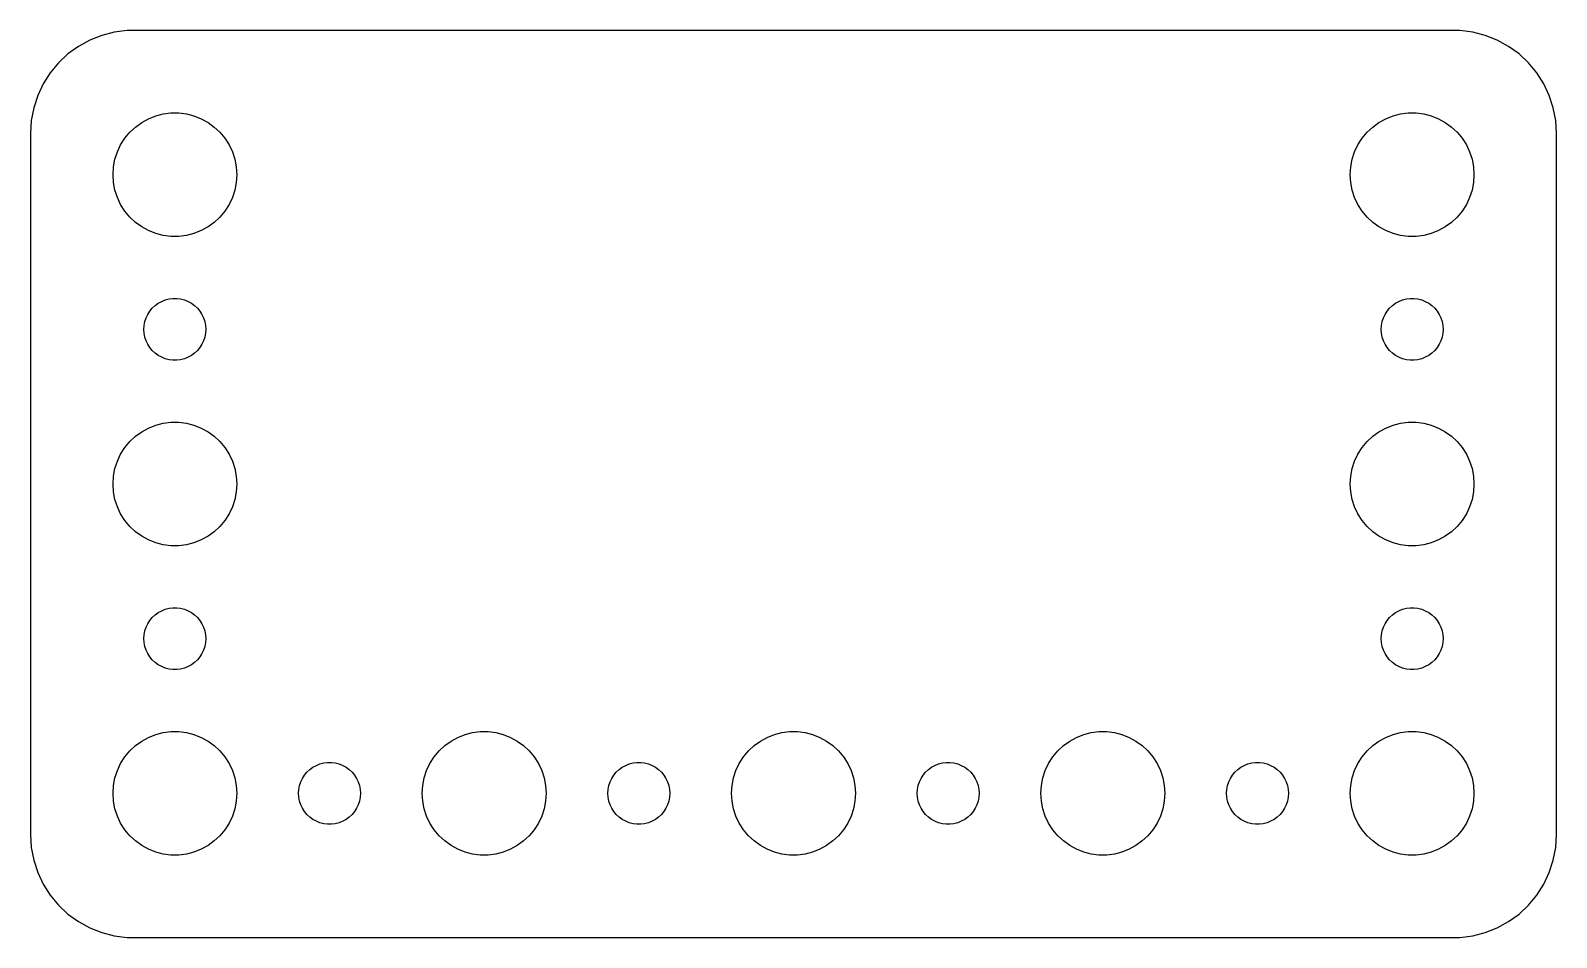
# Model space of a CAD drawing. Header units: metres. Extents: x -37 to 37, y 32 to 130.
# Drawn here: x -37 to 37, y 32 to 76 of the extents above; entities that cross this region are included whole.
import ezdxf

# ---------------------------------------------------------------- set-up
doc = ezdxf.new("R2010")
doc.units = ezdxf.units.M

msp = doc.modelspace()

# ---------------------------------------------------------------- linework, layer by layer
for p, q in [((-34.1289, 75.5241), (-34.6791, 75.2216)), ((-33.5451, 75.7553), (-34.1289, 75.5241)), ((-32.9369, 75.9114), (-33.5451, 75.7553)), ((-32.3139, 75.9901), (-32.9369, 75.9114)), ((32.3139, 75.9901), (-32.3139, 75.9901)), ((32.9369, 75.9114), (32.3139, 75.9901)), ((33.5451, 75.7553), (32.9369, 75.9114)), ((34.1289, 75.5241), (33.5451, 75.7553)), ((34.6791, 75.2216), (34.1289, 75.5241)), ((-35.1871, 74.8526), (-35.6448, 74.4227)), ((-34.6791, 75.2216), (-35.1871, 74.8526)), ((35.1871, 74.8526), (34.6791, 75.2216)), ((35.6448, 74.4227), (35.1871, 74.8526)), ((-35.6448, 74.4227), (-36.0451, 73.9389)), ((36.0451, 73.9389), (35.6448, 74.4227)), ((-36.3815, 73.4088), (-36.6489, 72.8406)), ((-36.0451, 73.9389), (-36.3815, 73.4088)), ((36.3815, 73.4088), (36.0451, 73.9389)), ((36.6489, 72.8406), (36.3815, 73.4088)), ((-36.6489, 72.8406), (-36.8429, 72.2434)), ((36.8429, 72.2434), (36.6489, 72.8406)), ((-36.8429, 72.2434), (-36.9606, 71.6267)), ((-31.2773, 71.7145), (-30.927, 71.8532)), ((-30.927, 71.8532), (-30.5621, 71.9469)), ((-30.5621, 71.9469), (-30.1884, 71.9941)), ((-30.1884, 71.9941), (-29.8116, 71.9941)), ((-29.8116, 71.9941), (-29.4379, 71.9469)), ((-29.4379, 71.9469), (-29.0729, 71.8532)), ((-29.0729, 71.8532), (-28.7227, 71.7145)), ((28.7227, 71.7145), (29.0729, 71.8532)), ((29.0729, 71.8532), (29.4379, 71.9469)), ((29.4379, 71.9469), (29.8116, 71.9941)), ((29.8116, 71.9941), (30.1884, 71.9941)), ((30.1884, 71.9941), (30.5621, 71.9469)), ((30.5621, 71.9469), (30.927, 71.8532)), ((30.927, 71.8532), (31.2773, 71.7145)), ((36.9606, 71.6267), (36.8429, 72.2434)), ((-36.9606, 71.6267), (-37, 71)), ((-32.427, 70.7634), (-32.1869, 71.0536)), ((-32.1869, 71.0536), (-31.9123, 71.3115)), ((-31.9123, 71.3115), (-31.6075, 71.533)), ((-31.6075, 71.533), (-31.2773, 71.7145)), ((-28.7227, 71.7145), (-28.3925, 71.533)), ((-28.3925, 71.533), (-28.0877, 71.3115)), ((-28.0877, 71.3115), (-27.8131, 71.0536)), ((-27.8131, 71.0536), (-27.5729, 70.7634)), ((27.5729, 70.7634), (27.8131, 71.0536)), ((27.8131, 71.0536), (28.0877, 71.3115)), ((28.0877, 71.3115), (28.3925, 71.533)), ((28.3925, 71.533), (28.7227, 71.7145)), ((31.2773, 71.7145), (31.6075, 71.533)), ((31.6075, 71.533), (31.9123, 71.3115)), ((31.9123, 71.3115), (32.1869, 71.0536)), ((32.1869, 71.0536), (32.427, 70.7634)), ((37, 71), (36.9606, 71.6267)), ((-37, 71), (-37, 37)), ((-32.7893, 70.1044), (-32.6289, 70.4453)), ((-32.6289, 70.4453), (-32.427, 70.7634)), ((-27.5729, 70.7634), (-27.3711, 70.4453)), ((-27.3711, 70.4453), (-27.2107, 70.1044)), ((27.2107, 70.1044), (27.3711, 70.4453)), ((27.3711, 70.4453), (27.5729, 70.7634)), ((32.427, 70.7634), (32.6289, 70.4453)), ((32.6289, 70.4453), (32.7893, 70.1044)), ((37, 37), (37, 71)), ((-32.9763, 69.376), (-32.9057, 69.7461)), ((-32.9057, 69.7461), (-32.7893, 70.1044)), ((-27.2107, 70.1044), (-27.0942, 69.7461)), ((-27.0942, 69.7461), (-27.0237, 69.376)), ((27.0237, 69.376), (27.0942, 69.7461)), ((27.0942, 69.7461), (27.2107, 70.1044)), ((32.7893, 70.1044), (32.9057, 69.7461)), ((32.9057, 69.7461), (32.9763, 69.376)), ((-33, 69), (-32.9763, 69.376)), ((-32.9763, 68.624), (-33, 69)), ((-27.0237, 69.376), (-27, 69)), ((-27, 69), (-27.0237, 68.624)), ((27, 69), (27.0237, 69.376)), ((27.0237, 68.624), (27, 69)), ((32.9763, 69.376), (33, 69)), ((33, 69), (32.9763, 68.624)), ((-32.9057, 68.2539), (-32.9763, 68.624)), ((-32.7893, 67.8956), (-32.9057, 68.2539)), ((-27.0942, 68.2539), (-27.2107, 67.8956)), ((-27.0237, 68.624), (-27.0942, 68.2539)), ((27.0942, 68.2539), (27.0237, 68.624)), ((27.2107, 67.8956), (27.0942, 68.2539)), ((32.9057, 68.2539), (32.7893, 67.8956)), ((32.9763, 68.624), (32.9057, 68.2539)), ((-32.6289, 67.5547), (-32.7893, 67.8956)), ((-32.427, 67.2366), (-32.6289, 67.5547)), ((-27.3711, 67.5547), (-27.5729, 67.2366)), ((-27.2107, 67.8956), (-27.3711, 67.5547)), ((27.3711, 67.5547), (27.2107, 67.8956)), ((27.5729, 67.2366), (27.3711, 67.5547)), ((32.6289, 67.5547), (32.427, 67.2366)), ((32.7893, 67.8956), (32.6289, 67.5547)), ((-32.1869, 66.9464), (-32.427, 67.2366)), ((-31.9123, 66.6884), (-32.1869, 66.9464)), ((-31.6075, 66.467), (-31.9123, 66.6884)), ((-28.0877, 66.6884), (-28.3925, 66.467)), ((-27.8131, 66.9464), (-28.0877, 66.6884)), ((-27.5729, 67.2366), (-27.8131, 66.9464)), ((27.8131, 66.9464), (27.5729, 67.2366)), ((28.0877, 66.6884), (27.8131, 66.9464)), ((28.3925, 66.467), (28.0877, 66.6884)), ((31.9123, 66.6884), (31.6075, 66.467)), ((32.1869, 66.9464), (31.9123, 66.6884)), ((32.427, 67.2366), (32.1869, 66.9464)), ((-31.2773, 66.2855), (-31.6075, 66.467)), ((-30.927, 66.1468), (-31.2773, 66.2855)), ((-30.5621, 66.0531), (-30.927, 66.1468)), ((-30.1884, 66.0059), (-30.5621, 66.0531)), ((-29.8116, 66.0059), (-30.1884, 66.0059)), ((-29.4379, 66.0531), (-29.8116, 66.0059)), ((-29.0729, 66.1468), (-29.4379, 66.0531)), ((-28.7227, 66.2855), (-29.0729, 66.1468)), ((-28.3925, 66.467), (-28.7227, 66.2855)), ((28.7227, 66.2855), (28.3925, 66.467)), ((29.0729, 66.1468), (28.7227, 66.2855)), ((29.4379, 66.0531), (29.0729, 66.1468)), ((29.8116, 66.0059), (29.4379, 66.0531)), ((30.1884, 66.0059), (29.8116, 66.0059)), ((30.5621, 66.0531), (30.1884, 66.0059)), ((30.927, 66.1468), (30.5621, 66.0531)), ((31.2773, 66.2855), (30.927, 66.1468)), ((31.6075, 66.467), (31.2773, 66.2855)), ((-30.6387, 62.8572), (-30.4635, 62.9266)), ((-30.4635, 62.9266), (-30.2811, 62.9734)), ((-30.2811, 62.9734), (-30.0942, 62.997)), ((-30.0942, 62.997), (-29.9058, 62.997)), ((-29.9058, 62.997), (-29.7189, 62.9734)), ((-29.7189, 62.9734), (-29.5365, 62.9266)), ((-29.5365, 62.9266), (-29.3613, 62.8572)), ((29.3613, 62.8572), (29.5365, 62.9266)), ((29.5365, 62.9266), (29.7189, 62.9734)), ((29.7189, 62.9734), (29.9058, 62.997)), ((29.9058, 62.997), (30.0942, 62.997)), ((30.0942, 62.997), (30.2811, 62.9734)), ((30.2811, 62.9734), (30.4635, 62.9266)), ((30.4635, 62.9266), (30.6387, 62.8572)), ((-31.3947, 62.0522), (-31.3145, 62.2226)), ((-31.3145, 62.2226), (-31.2135, 62.3817)), ((-31.2135, 62.3817), (-31.0934, 62.5268)), ((-31.0934, 62.5268), (-30.9561, 62.6558)), ((-30.9561, 62.6558), (-30.8037, 62.7665)), ((-30.8037, 62.7665), (-30.6387, 62.8572)), ((-29.3613, 62.8572), (-29.1963, 62.7665)), ((-29.1963, 62.7665), (-29.0439, 62.6558)), ((-29.0439, 62.6558), (-28.9065, 62.5268)), ((-28.9065, 62.5268), (-28.7865, 62.3817)), ((-28.7865, 62.3817), (-28.6855, 62.2226)), ((-28.6855, 62.2226), (-28.6053, 62.0522)), ((28.6053, 62.0522), (28.6855, 62.2226)), ((28.6855, 62.2226), (28.7865, 62.3817)), ((28.7865, 62.3817), (28.9065, 62.5268)), ((28.9065, 62.5268), (29.0439, 62.6558)), ((29.0439, 62.6558), (29.1963, 62.7665)), ((29.1963, 62.7665), (29.3613, 62.8572)), ((30.6387, 62.8572), (30.8037, 62.7665)), ((30.8037, 62.7665), (30.9561, 62.6558)), ((30.9561, 62.6558), (31.0934, 62.5268)), ((31.0934, 62.5268), (31.2135, 62.3817)), ((31.2135, 62.3817), (31.3145, 62.2226)), ((31.3145, 62.2226), (31.3947, 62.0522)), ((-31.5, 61.5), (-31.4882, 61.688)), ((-31.4882, 61.312), (-31.5, 61.5)), ((-31.4882, 61.688), (-31.4529, 61.873)), ((-31.4529, 61.873), (-31.3947, 62.0522)), ((-28.6053, 62.0522), (-28.5471, 61.873)), ((-28.5471, 61.873), (-28.5118, 61.688)), ((-28.5118, 61.688), (-28.5, 61.5)), ((-28.5, 61.5), (-28.5118, 61.312)), ((28.5, 61.5), (28.5118, 61.688)), ((28.5118, 61.312), (28.5, 61.5)), ((28.5118, 61.688), (28.5471, 61.873)), ((28.5471, 61.873), (28.6053, 62.0522)), ((31.3947, 62.0522), (31.4529, 61.873)), ((31.4529, 61.873), (31.4882, 61.688)), ((31.4882, 61.688), (31.5, 61.5)), ((31.5, 61.5), (31.4882, 61.312)), ((-31.4529, 61.127), (-31.4882, 61.312)), ((-31.3947, 60.9478), (-31.4529, 61.127)), ((-31.3145, 60.7774), (-31.3947, 60.9478)), ((-31.2135, 60.6183), (-31.3145, 60.7774)), ((-28.6855, 60.7774), (-28.7865, 60.6183)), ((-28.6053, 60.9478), (-28.6855, 60.7774)), ((-28.5471, 61.127), (-28.6053, 60.9478)), ((-28.5118, 61.312), (-28.5471, 61.127)), ((28.5471, 61.127), (28.5118, 61.312)), ((28.6053, 60.9478), (28.5471, 61.127)), ((28.6855, 60.7774), (28.6053, 60.9478)), ((28.7865, 60.6183), (28.6855, 60.7774)), ((31.3145, 60.7774), (31.2135, 60.6183)), ((31.3947, 60.9478), (31.3145, 60.7774)), ((31.4529, 61.127), (31.3947, 60.9478)), ((31.4882, 61.312), (31.4529, 61.127)), ((-31.0934, 60.4732), (-31.2135, 60.6183)), ((-30.9561, 60.3442), (-31.0934, 60.4732)), ((-30.8037, 60.2335), (-30.9561, 60.3442)), ((-30.6387, 60.1427), (-30.8037, 60.2335)), ((-30.4635, 60.0734), (-30.6387, 60.1427)), ((-30.2811, 60.0266), (-30.4635, 60.0734)), ((-30.0942, 60.0029), (-30.2811, 60.0266)), ((-29.9058, 60.0029), (-30.0942, 60.0029)), ((-29.7189, 60.0266), (-29.9058, 60.0029)), ((-29.5365, 60.0734), (-29.7189, 60.0266)), ((-29.3613, 60.1427), (-29.5365, 60.0734)), ((-29.1963, 60.2335), (-29.3613, 60.1427)), ((-29.0439, 60.3442), (-29.1963, 60.2335)), ((-28.9065, 60.4732), (-29.0439, 60.3442)), ((-28.7865, 60.6183), (-28.9065, 60.4732)), ((28.9065, 60.4732), (28.7865, 60.6183)), ((29.0439, 60.3442), (28.9065, 60.4732)), ((29.1963, 60.2335), (29.0439, 60.3442)), ((29.3613, 60.1427), (29.1963, 60.2335)), ((29.5365, 60.0734), (29.3613, 60.1427)), ((29.7189, 60.0266), (29.5365, 60.0734)), ((29.9058, 60.0029), (29.7189, 60.0266)), ((30.0942, 60.0029), (29.9058, 60.0029)), ((30.2811, 60.0266), (30.0942, 60.0029)), ((30.4635, 60.0734), (30.2811, 60.0266)), ((30.6387, 60.1427), (30.4635, 60.0734)), ((30.8037, 60.2335), (30.6387, 60.1427)), ((30.9561, 60.3442), (30.8037, 60.2335)), ((31.0934, 60.4732), (30.9561, 60.3442)), ((31.2135, 60.6183), (31.0934, 60.4732)), ((-30.5621, 56.9469), (-30.1884, 56.9941)), ((-30.1884, 56.9941), (-29.8116, 56.9941)), ((-29.8116, 56.9941), (-29.4379, 56.9469)), ((29.4379, 56.9469), (29.8116, 56.9941)), ((29.8116, 56.9941), (30.1884, 56.9941)), ((30.1884, 56.9941), (30.5621, 56.9469)), ((-32.1869, 56.0536), (-31.9123, 56.3115)), ((-31.9123, 56.3115), (-31.6075, 56.533)), ((-31.6075, 56.533), (-31.2773, 56.7145)), ((-31.2773, 56.7145), (-30.927, 56.8532)), ((-30.927, 56.8532), (-30.5621, 56.9469)), ((-29.4379, 56.9469), (-29.0729, 56.8532)), ((-29.0729, 56.8532), (-28.7227, 56.7145)), ((-28.7227, 56.7145), (-28.3925, 56.533)), ((-28.3925, 56.533), (-28.0877, 56.3115)), ((-28.0877, 56.3115), (-27.8131, 56.0536)), ((27.8131, 56.0536), (28.0877, 56.3115)), ((28.0877, 56.3115), (28.3925, 56.533)), ((28.3925, 56.533), (28.7227, 56.7145)), ((28.7227, 56.7145), (29.0729, 56.8532)), ((29.0729, 56.8532), (29.4379, 56.9469)), ((30.5621, 56.9469), (30.927, 56.8532)), ((30.927, 56.8532), (31.2773, 56.7145)), ((31.2773, 56.7145), (31.6075, 56.533)), ((31.6075, 56.533), (31.9123, 56.3115)), ((31.9123, 56.3115), (32.1869, 56.0536)), ((-32.6289, 55.4453), (-32.427, 55.7634)), ((-32.427, 55.7634), (-32.1869, 56.0536)), ((-27.8131, 56.0536), (-27.5729, 55.7634)), ((-27.5729, 55.7634), (-27.3711, 55.4453)), ((27.3711, 55.4453), (27.5729, 55.7634)), ((27.5729, 55.7634), (27.8131, 56.0536)), ((32.1869, 56.0536), (32.427, 55.7634)), ((32.427, 55.7634), (32.6289, 55.4453)), ((-32.9057, 54.7461), (-32.7893, 55.1044)), ((-32.7893, 55.1044), (-32.6289, 55.4453)), ((-27.3711, 55.4453), (-27.2107, 55.1044)), ((-27.2107, 55.1044), (-27.0942, 54.7461)), ((27.0942, 54.7461), (27.2107, 55.1044)), ((27.2107, 55.1044), (27.3711, 55.4453)), ((32.6289, 55.4453), (32.7893, 55.1044)), ((32.7893, 55.1044), (32.9057, 54.7461)), ((-33, 54), (-32.9763, 54.376)), ((-32.9763, 54.376), (-32.9057, 54.7461)), ((-27.0942, 54.7461), (-27.0237, 54.376)), ((-27.0237, 54.376), (-27, 54)), ((27, 54), (27.0237, 54.376)), ((27.0237, 54.376), (27.0942, 54.7461)), ((32.9057, 54.7461), (32.9763, 54.376)), ((32.9763, 54.376), (33, 54)), ((-32.9763, 53.624), (-33, 54)), ((-32.9057, 53.2539), (-32.9763, 53.624)), ((-27.0237, 53.624), (-27.0942, 53.2539)), ((-27, 54), (-27.0237, 53.624)), ((27.0237, 53.624), (27, 54)), ((27.0942, 53.2539), (27.0237, 53.624)), ((32.9763, 53.624), (32.9057, 53.2539)), ((33, 54), (32.9763, 53.624)), ((-32.7893, 52.8956), (-32.9057, 53.2539)), ((-32.6289, 52.5547), (-32.7893, 52.8956)), ((-32.427, 52.2366), (-32.6289, 52.5547)), ((-27.3711, 52.5547), (-27.5729, 52.2366)), ((-27.2107, 52.8956), (-27.3711, 52.5547)), ((-27.0942, 53.2539), (-27.2107, 52.8956)), ((27.2107, 52.8956), (27.0942, 53.2539)), ((27.3711, 52.5547), (27.2107, 52.8956)), ((27.5729, 52.2366), (27.3711, 52.5547)), ((32.6289, 52.5547), (32.427, 52.2366)), ((32.7893, 52.8956), (32.6289, 52.5547)), ((32.9057, 53.2539), (32.7893, 52.8956)), ((-32.1869, 51.9464), (-32.427, 52.2366)), ((-31.9123, 51.6885), (-32.1869, 51.9464)), ((-27.8131, 51.9464), (-28.0877, 51.6885)), ((-27.5729, 52.2366), (-27.8131, 51.9464)), ((27.8131, 51.9464), (27.5729, 52.2366)), ((28.0877, 51.6885), (27.8131, 51.9464)), ((32.1869, 51.9464), (31.9123, 51.6885)), ((32.427, 52.2366), (32.1869, 51.9464)), ((-31.6075, 51.467), (-31.9123, 51.6885)), ((-31.2773, 51.2855), (-31.6075, 51.467)), ((-30.927, 51.1468), (-31.2773, 51.2855)), ((-30.5621, 51.0531), (-30.927, 51.1468)), ((-29.0729, 51.1468), (-29.4379, 51.0531)), ((-28.7227, 51.2855), (-29.0729, 51.1468)), ((-28.3925, 51.467), (-28.7227, 51.2855)), ((-28.0877, 51.6885), (-28.3925, 51.467)), ((28.3925, 51.467), (28.0877, 51.6885)), ((28.7227, 51.2855), (28.3925, 51.467)), ((29.0729, 51.1468), (28.7227, 51.2855)), ((29.4379, 51.0531), (29.0729, 51.1468)), ((30.927, 51.1468), (30.5621, 51.0531)), ((31.2773, 51.2855), (30.927, 51.1468)), ((31.6075, 51.467), (31.2773, 51.2855)), ((31.9123, 51.6885), (31.6075, 51.467)), ((-30.1884, 51.0059), (-30.5621, 51.0531)), ((-29.8116, 51.0059), (-30.1884, 51.0059)), ((-29.4379, 51.0531), (-29.8116, 51.0059)), ((29.8116, 51.0059), (29.4379, 51.0531)), ((30.1884, 51.0059), (29.8116, 51.0059)), ((30.5621, 51.0531), (30.1884, 51.0059)), ((-31.3145, 47.2226), (-31.2135, 47.3817)), ((-31.2135, 47.3817), (-31.0934, 47.5268)), ((-31.0934, 47.5268), (-30.9561, 47.6558)), ((-30.9561, 47.6558), (-30.8037, 47.7665)), ((-30.8037, 47.7665), (-30.6387, 47.8573)), ((-30.6387, 47.8573), (-30.4635, 47.9266)), ((-30.4635, 47.9266), (-30.2811, 47.9734)), ((-30.2811, 47.9734), (-30.0942, 47.9971)), ((-30.0942, 47.9971), (-29.9058, 47.9971)), ((-29.9058, 47.9971), (-29.7189, 47.9734)), ((-29.7189, 47.9734), (-29.5365, 47.9266)), ((-29.5365, 47.9266), (-29.3613, 47.8573)), ((-29.3613, 47.8573), (-29.1963, 47.7665)), ((-29.1963, 47.7665), (-29.0439, 47.6558)), ((-29.0439, 47.6558), (-28.9065, 47.5268)), ((-28.9065, 47.5268), (-28.7865, 47.3817)), ((-28.7865, 47.3817), (-28.6855, 47.2226)), ((28.6855, 47.2226), (28.7865, 47.3817)), ((28.7865, 47.3817), (28.9065, 47.5268)), ((28.9065, 47.5268), (29.0439, 47.6558)), ((29.0439, 47.6558), (29.1963, 47.7665)), ((29.1963, 47.7665), (29.3613, 47.8573)), ((29.3613, 47.8573), (29.5365, 47.9266)), ((29.5365, 47.9266), (29.7189, 47.9734)), ((29.7189, 47.9734), (29.9058, 47.9971)), ((29.9058, 47.9971), (30.0942, 47.9971)), ((30.0942, 47.9971), (30.2811, 47.9734)), ((30.2811, 47.9734), (30.4635, 47.9266)), ((30.4635, 47.9266), (30.6387, 47.8573)), ((30.6387, 47.8573), (30.8037, 47.7665)), ((30.8037, 47.7665), (30.9561, 47.6558)), ((30.9561, 47.6558), (31.0934, 47.5268)), ((31.0934, 47.5268), (31.2135, 47.3817)), ((31.2135, 47.3817), (31.3145, 47.2226)), ((-31.5, 46.5), (-31.4882, 46.688)), ((-31.4882, 46.688), (-31.4529, 46.873)), ((-31.4529, 46.873), (-31.3947, 47.0522)), ((-31.3947, 47.0522), (-31.3145, 47.2226)), ((-28.6855, 47.2226), (-28.6053, 47.0522)), ((-28.6053, 47.0522), (-28.5471, 46.873)), ((-28.5471, 46.873), (-28.5118, 46.688)), ((-28.5118, 46.688), (-28.5, 46.5)), ((28.5, 46.5), (28.5118, 46.688)), ((28.5118, 46.688), (28.5471, 46.873)), ((28.5471, 46.873), (28.6053, 47.0522)), ((28.6053, 47.0522), (28.6855, 47.2226)), ((31.3145, 47.2226), (31.3947, 47.0522)), ((31.3947, 47.0522), (31.4529, 46.873)), ((31.4529, 46.873), (31.4882, 46.688)), ((31.4882, 46.688), (31.5, 46.5)), ((-31.4882, 46.312), (-31.5, 46.5)), ((-31.4529, 46.127), (-31.4882, 46.312)), ((-31.3947, 45.9478), (-31.4529, 46.127)), ((-31.3145, 45.7774), (-31.3947, 45.9478)), ((-28.6053, 45.9478), (-28.6855, 45.7774)), ((-28.5471, 46.127), (-28.6053, 45.9478)), ((-28.5118, 46.312), (-28.5471, 46.127)), ((-28.5, 46.5), (-28.5118, 46.312)), ((28.5118, 46.312), (28.5, 46.5)), ((28.5471, 46.127), (28.5118, 46.312)), ((28.6053, 45.9478), (28.5471, 46.127)), ((28.6855, 45.7774), (28.6053, 45.9478)), ((31.3947, 45.9478), (31.3145, 45.7774)), ((31.4529, 46.127), (31.3947, 45.9478)), ((31.4882, 46.312), (31.4529, 46.127)), ((31.5, 46.5), (31.4882, 46.312)), ((-31.2135, 45.6183), (-31.3145, 45.7774)), ((-31.0934, 45.4732), (-31.2135, 45.6183)), ((-30.9561, 45.3442), (-31.0934, 45.4732)), ((-30.8037, 45.2335), (-30.9561, 45.3442)), ((-30.6387, 45.1428), (-30.8037, 45.2335)), ((-30.4635, 45.0734), (-30.6387, 45.1428)), ((-29.3613, 45.1428), (-29.5365, 45.0734)), ((-29.1963, 45.2335), (-29.3613, 45.1428)), ((-29.0439, 45.3442), (-29.1963, 45.2335)), ((-28.9065, 45.4732), (-29.0439, 45.3442)), ((-28.7865, 45.6183), (-28.9065, 45.4732)), ((-28.6855, 45.7774), (-28.7865, 45.6183)), ((28.7865, 45.6183), (28.6855, 45.7774)), ((28.9065, 45.4732), (28.7865, 45.6183)), ((29.0439, 45.3442), (28.9065, 45.4732)), ((29.1963, 45.2335), (29.0439, 45.3442)), ((29.3613, 45.1428), (29.1963, 45.2335)), ((29.5365, 45.0734), (29.3613, 45.1428)), ((30.6387, 45.1428), (30.4635, 45.0734)), ((30.8037, 45.2335), (30.6387, 45.1428)), ((30.9561, 45.3442), (30.8037, 45.2335)), ((31.0934, 45.4732), (30.9561, 45.3442)), ((31.2135, 45.6183), (31.0934, 45.4732)), ((31.3145, 45.7774), (31.2135, 45.6183)), ((-30.2811, 45.0266), (-30.4635, 45.0734)), ((-30.0942, 45.003), (-30.2811, 45.0266)), ((-29.9058, 45.003), (-30.0942, 45.003)), ((-29.7189, 45.0266), (-29.9058, 45.003)), ((-29.5365, 45.0734), (-29.7189, 45.0266)), ((29.7189, 45.0266), (29.5365, 45.0734)), ((29.9058, 45.003), (29.7189, 45.0266)), ((30.0942, 45.003), (29.9058, 45.003)), ((30.2811, 45.0266), (30.0942, 45.003)), ((30.4635, 45.0734), (30.2811, 45.0266)), ((-31.9123, 41.3116), (-31.6075, 41.533)), ((-31.6075, 41.533), (-31.2773, 41.7145)), ((-31.2773, 41.7145), (-30.927, 41.8532)), ((-30.927, 41.8532), (-30.5621, 41.9469)), ((-30.5621, 41.9469), (-30.1884, 41.9941)), ((-30.1884, 41.9941), (-29.8116, 41.9941)), ((-29.8116, 41.9941), (-29.4379, 41.9469)), ((-29.4379, 41.9469), (-29.0729, 41.8532)), ((-29.0729, 41.8532), (-28.7227, 41.7145)), ((-28.7227, 41.7145), (-28.3925, 41.533)), ((-28.3925, 41.533), (-28.0877, 41.3116)), ((-16.9123, 41.3116), (-16.6075, 41.533)), ((-16.6075, 41.533), (-16.2773, 41.7145)), ((-16.2773, 41.7145), (-15.927, 41.8532)), ((-15.927, 41.8532), (-15.5621, 41.9469)), ((-15.5621, 41.9469), (-15.1884, 41.9941)), ((-15.1884, 41.9941), (-14.8116, 41.9941)), ((-14.8116, 41.9941), (-14.4379, 41.9469)), ((-14.4379, 41.9469), (-14.0729, 41.8532)), ((-14.0729, 41.8532), (-13.7227, 41.7145)), ((-13.7227, 41.7145), (-13.3925, 41.533)), ((-13.3925, 41.533), (-13.0877, 41.3116)), ((-1.91226, 41.3116), (-1.60747, 41.533)), ((-1.60747, 41.533), (-1.27733, 41.7145)), ((-1.27733, 41.7145), (-0.92705, 41.8532)), ((-0.92705, 41.8532), (-0.56213, 41.9469)), ((-0.56213, 41.9469), (-0.18837, 41.9941)), ((-0.18837, 41.9941), (0.18837, 41.9941)), ((0.18837, 41.9941), (0.56213, 41.9469)), ((0.56213, 41.9469), (0.92705, 41.8532)), ((0.92705, 41.8532), (1.27733, 41.7145)), ((1.27733, 41.7145), (1.60747, 41.533)), ((1.60747, 41.533), (1.91226, 41.3116)), ((13.0877, 41.3116), (13.3925, 41.533)), ((13.3925, 41.533), (13.7227, 41.7145)), ((13.7227, 41.7145), (14.0729, 41.8532)), ((14.0729, 41.8532), (14.4379, 41.9469)), ((14.4379, 41.9469), (14.8116, 41.9941)), ((14.8116, 41.9941), (15.1884, 41.9941)), ((15.1884, 41.9941), (15.5621, 41.9469)), ((15.5621, 41.9469), (15.927, 41.8532)), ((15.927, 41.8532), (16.2773, 41.7145)), ((16.2773, 41.7145), (16.6075, 41.533)), ((16.6075, 41.533), (16.9123, 41.3116)), ((28.0877, 41.3116), (28.3925, 41.533)), ((28.3925, 41.533), (28.7227, 41.7145)), ((28.7227, 41.7145), (29.0729, 41.8532)), ((29.0729, 41.8532), (29.4379, 41.9469)), ((29.4379, 41.9469), (29.8116, 41.9941)), ((29.8116, 41.9941), (30.1884, 41.9941)), ((30.1884, 41.9941), (30.5621, 41.9469)), ((30.5621, 41.9469), (30.927, 41.8532)), ((30.927, 41.8532), (31.2773, 41.7145)), ((31.2773, 41.7145), (31.6075, 41.533)), ((31.6075, 41.533), (31.9123, 41.3116)), ((-32.6289, 40.4453), (-32.427, 40.7634)), ((-32.427, 40.7634), (-32.1869, 41.0536)), ((-32.1869, 41.0536), (-31.9123, 41.3116)), ((-28.0877, 41.3116), (-27.8131, 41.0536)), ((-27.8131, 41.0536), (-27.5729, 40.7634)), ((-27.5729, 40.7634), (-27.3711, 40.4453)), ((-17.6289, 40.4453), (-17.427, 40.7634)), ((-17.427, 40.7634), (-17.1869, 41.0536)), ((-17.1869, 41.0536), (-16.9123, 41.3116)), ((-13.0877, 41.3116), (-12.8131, 41.0536)), ((-12.8131, 41.0536), (-12.5729, 40.7634)), ((-12.5729, 40.7634), (-12.3711, 40.4453)), ((-2.62891, 40.4453), (-2.42705, 40.7634)), ((-2.42705, 40.7634), (-2.1869, 41.0536)), ((-2.1869, 41.0536), (-1.91226, 41.3116)), ((1.91226, 41.3116), (2.1869, 41.0536)), ((2.1869, 41.0536), (2.42705, 40.7634)), ((2.42705, 40.7634), (2.62891, 40.4453)), ((12.3711, 40.4453), (12.5729, 40.7634)), ((12.5729, 40.7634), (12.8131, 41.0536)), ((12.8131, 41.0536), (13.0877, 41.3116)), ((16.9123, 41.3116), (17.1869, 41.0536)), ((17.1869, 41.0536), (17.427, 40.7634)), ((17.427, 40.7634), (17.6289, 40.4453)), ((27.3711, 40.4453), (27.5729, 40.7634)), ((27.5729, 40.7634), (27.8131, 41.0536)), ((27.8131, 41.0536), (28.0877, 41.3116)), ((31.9123, 41.3116), (32.1869, 41.0536)), ((32.1869, 41.0536), (32.427, 40.7634)), ((32.427, 40.7634), (32.6289, 40.4453)), ((-32.9057, 39.7461), (-32.7893, 40.1044)), ((-32.7893, 40.1044), (-32.6289, 40.4453)), ((-27.3711, 40.4453), (-27.2107, 40.1044)), ((-27.2107, 40.1044), (-27.0942, 39.7461)), ((-23.7135, 39.8817), (-23.5934, 40.0268)), ((-23.5934, 40.0268), (-23.4561, 40.1558)), ((-23.4561, 40.1558), (-23.3037, 40.2665)), ((-23.3037, 40.2665), (-23.1387, 40.3573)), ((-23.1387, 40.3573), (-22.9635, 40.4266)), ((-22.9635, 40.4266), (-22.7811, 40.4734)), ((-22.7811, 40.4734), (-22.5942, 40.4971)), ((-22.5942, 40.4971), (-22.4058, 40.4971)), ((-22.4058, 40.4971), (-22.2189, 40.4734)), ((-22.2189, 40.4734), (-22.0365, 40.4266)), ((-22.0365, 40.4266), (-21.8613, 40.3573)), ((-21.8613, 40.3573), (-21.6963, 40.2665)), ((-21.6963, 40.2665), (-21.5439, 40.1558)), ((-21.5439, 40.1558), (-21.4065, 40.0268)), ((-21.4065, 40.0268), (-21.2865, 39.8817)), ((-17.9057, 39.7461), (-17.7893, 40.1044)), ((-17.7893, 40.1044), (-17.6289, 40.4453)), ((-12.3711, 40.4453), (-12.2107, 40.1044)), ((-12.2107, 40.1044), (-12.0942, 39.7461)), ((-8.71352, 39.8817), (-8.59344, 40.0268)), ((-8.59344, 40.0268), (-8.45613, 40.1558)), ((-8.45613, 40.1558), (-8.30373, 40.2665)), ((-8.30373, 40.2665), (-8.13866, 40.3573)), ((-8.13866, 40.3573), (-7.96352, 40.4266)), ((-7.96352, 40.4266), (-7.78107, 40.4734)), ((-7.78107, 40.4734), (-7.59418, 40.4971)), ((-7.59418, 40.4971), (-7.40581, 40.4971)), ((-7.40581, 40.4971), (-7.21892, 40.4734)), ((-7.21892, 40.4734), (-7.03647, 40.4266)), ((-7.03647, 40.4266), (-6.86133, 40.3573)), ((-6.86133, 40.3573), (-6.69626, 40.2665)), ((-6.69626, 40.2665), (-6.54385, 40.1558)), ((-6.54385, 40.1558), (-6.40654, 40.0268)), ((-6.40654, 40.0268), (-6.28647, 39.8817)), ((-2.90575, 39.7461), (-2.78932, 40.1044)), ((-2.78932, 40.1044), (-2.62891, 40.4453)), ((2.62891, 40.4453), (2.78932, 40.1044)), ((2.78932, 40.1044), (2.90575, 39.7461)), ((6.28647, 39.8817), (6.40654, 40.0268)), ((6.40654, 40.0268), (6.54385, 40.1558)), ((6.54385, 40.1558), (6.69626, 40.2665)), ((6.69626, 40.2665), (6.86133, 40.3573)), ((6.86133, 40.3573), (7.03647, 40.4266)), ((7.03647, 40.4266), (7.21892, 40.4734)), ((7.21892, 40.4734), (7.40581, 40.4971)), ((7.40581, 40.4971), (7.59418, 40.4971)), ((7.59418, 40.4971), (7.78107, 40.4734)), ((7.78107, 40.4734), (7.96352, 40.4266)), ((7.96352, 40.4266), (8.13866, 40.3573)), ((8.13866, 40.3573), (8.30373, 40.2665)), ((8.30373, 40.2665), (8.45613, 40.1558)), ((8.45613, 40.1558), (8.59344, 40.0268)), ((8.59344, 40.0268), (8.71352, 39.8817)), ((12.0942, 39.7461), (12.2107, 40.1044)), ((12.2107, 40.1044), (12.3711, 40.4453)), ((17.6289, 40.4453), (17.7893, 40.1044)), ((17.7893, 40.1044), (17.9057, 39.7461)), ((21.2865, 39.8817), (21.4065, 40.0268)), ((21.4065, 40.0268), (21.5439, 40.1558)), ((21.5439, 40.1558), (21.6963, 40.2665)), ((21.6963, 40.2665), (21.8613, 40.3573)), ((21.8613, 40.3573), (22.0365, 40.4266)), ((22.0365, 40.4266), (22.2189, 40.4734)), ((22.2189, 40.4734), (22.4058, 40.4971)), ((22.4058, 40.4971), (22.5942, 40.4971)), ((22.5942, 40.4971), (22.7811, 40.4734)), ((22.7811, 40.4734), (22.9635, 40.4266)), ((22.9635, 40.4266), (23.1387, 40.3573)), ((23.1387, 40.3573), (23.3037, 40.2665)), ((23.3037, 40.2665), (23.4561, 40.1558)), ((23.4561, 40.1558), (23.5934, 40.0268)), ((23.5934, 40.0268), (23.7135, 39.8817)), ((27.0942, 39.7461), (27.2107, 40.1044)), ((27.2107, 40.1044), (27.3711, 40.4453)), ((32.6289, 40.4453), (32.7893, 40.1044)), ((32.7893, 40.1044), (32.9057, 39.7461)), ((-33, 39), (-32.9763, 39.376)), ((-32.9763, 39.376), (-32.9057, 39.7461)), ((-27.0942, 39.7461), (-27.0237, 39.376)), ((-27.0237, 39.376), (-27, 39)), ((-23.9882, 39.188), (-23.9529, 39.373)), ((-23.9529, 39.373), (-23.8947, 39.5522)), ((-23.8947, 39.5522), (-23.8145, 39.7226)), ((-23.8145, 39.7226), (-23.7135, 39.8817)), ((-21.2865, 39.8817), (-21.1855, 39.7226)), ((-21.1855, 39.7226), (-21.1053, 39.5522)), ((-21.1053, 39.5522), (-21.0471, 39.373)), ((-21.0471, 39.373), (-21.0118, 39.188)), ((-18, 39), (-17.9763, 39.376)), ((-17.9763, 39.376), (-17.9057, 39.7461)), ((-12.0942, 39.7461), (-12.0237, 39.376)), ((-12.0237, 39.376), (-12, 39)), ((-8.98816, 39.188), (-8.95287, 39.373)), ((-8.95287, 39.373), (-8.89465, 39.5522)), ((-8.89465, 39.5522), (-8.81445, 39.7226)), ((-8.81445, 39.7226), (-8.71352, 39.8817)), ((-6.28647, 39.8817), (-6.18553, 39.7226)), ((-6.18553, 39.7226), (-6.10533, 39.5522)), ((-6.10533, 39.5522), (-6.04712, 39.373)), ((-6.04712, 39.373), (-6.01183, 39.188)), ((-3, 39), (-2.97633, 39.376)), ((-2.97633, 39.376), (-2.90575, 39.7461)), ((2.90575, 39.7461), (2.97633, 39.376)), ((2.97633, 39.376), (3, 39)), ((6.01183, 39.188), (6.04712, 39.373)), ((6.04712, 39.373), (6.10533, 39.5522)), ((6.10533, 39.5522), (6.18553, 39.7226)), ((6.18553, 39.7226), (6.28647, 39.8817)), ((8.71352, 39.8817), (8.81445, 39.7226)), ((8.81445, 39.7226), (8.89465, 39.5522)), ((8.89465, 39.5522), (8.95287, 39.373)), ((8.95287, 39.373), (8.98816, 39.188)), ((12, 39), (12.0237, 39.376)), ((12.0237, 39.376), (12.0942, 39.7461)), ((17.9057, 39.7461), (17.9763, 39.376)), ((17.9763, 39.376), (18, 39)), ((21.0118, 39.188), (21.0471, 39.373)), ((21.0471, 39.373), (21.1053, 39.5522)), ((21.1053, 39.5522), (21.1855, 39.7226)), ((21.1855, 39.7226), (21.2865, 39.8817)), ((23.7135, 39.8817), (23.8145, 39.7226)), ((23.8145, 39.7226), (23.8947, 39.5522)), ((23.8947, 39.5522), (23.9529, 39.373)), ((23.9529, 39.373), (23.9882, 39.188)), ((27, 39), (27.0237, 39.376)), ((27.0237, 39.376), (27.0942, 39.7461)), ((32.9057, 39.7461), (32.9763, 39.376)), ((32.9763, 39.376), (33, 39)), ((-32.9763, 38.624), (-33, 39)), ((-32.9057, 38.2539), (-32.9763, 38.624)), ((-27.0237, 38.624), (-27.0942, 38.2539)), ((-27, 39), (-27.0237, 38.624)), ((-24, 39), (-23.9882, 39.188)), ((-23.9882, 38.812), (-24, 39)), ((-23.9529, 38.627), (-23.9882, 38.812)), ((-23.8947, 38.4478), (-23.9529, 38.627)), ((-21.0471, 38.627), (-21.1053, 38.4478)), ((-21.0118, 38.812), (-21.0471, 38.627)), ((-21.0118, 39.188), (-21, 39)), ((-21, 39), (-21.0118, 38.812)), ((-17.9763, 38.624), (-18, 39)), ((-17.9057, 38.2539), (-17.9763, 38.624)), ((-12.0237, 38.624), (-12.0942, 38.2539)), ((-12, 39), (-12.0237, 38.624)), ((-9, 39), (-8.98816, 39.188)), ((-8.98816, 38.812), (-9, 39)), ((-8.95287, 38.627), (-8.98816, 38.812)), ((-8.89465, 38.4478), (-8.95287, 38.627)), ((-6.04712, 38.627), (-6.10533, 38.4478)), ((-6.01183, 38.812), (-6.04712, 38.627)), ((-6.01183, 39.188), (-6, 39)), ((-6, 39), (-6.01183, 38.812)), ((-2.97633, 38.624), (-3, 39)), ((-2.90575, 38.2539), (-2.97633, 38.624)), ((2.97633, 38.624), (2.90575, 38.2539)), ((3, 39), (2.97633, 38.624)), ((6, 39), (6.01183, 39.188)), ((6.01183, 38.812), (6, 39)), ((6.04712, 38.627), (6.01183, 38.812)), ((6.10533, 38.4478), (6.04712, 38.627)), ((8.95287, 38.627), (8.89465, 38.4478)), ((8.98816, 38.812), (8.95287, 38.627)), ((8.98816, 39.188), (9, 39)), ((9, 39), (8.98816, 38.812)), ((12.0237, 38.624), (12, 39)), ((12.0942, 38.2539), (12.0237, 38.624)), ((17.9763, 38.624), (17.9057, 38.2539)), ((18, 39), (17.9763, 38.624)), ((21, 39), (21.0118, 39.188)), ((21.0118, 38.812), (21, 39)), ((21.0471, 38.627), (21.0118, 38.812)), ((21.1053, 38.4478), (21.0471, 38.627)), ((23.9529, 38.627), (23.8947, 38.4478)), ((23.9882, 38.812), (23.9529, 38.627)), ((23.9882, 39.188), (24, 39)), ((24, 39), (23.9882, 38.812)), ((27.0237, 38.624), (27, 39)), ((27.0942, 38.2539), (27.0237, 38.624)), ((32.9763, 38.624), (32.9057, 38.2539)), ((33, 39), (32.9763, 38.624)), ((-32.7893, 37.8956), (-32.9057, 38.2539)), ((-32.6289, 37.5547), (-32.7893, 37.8956)), ((-27.2107, 37.8956), (-27.3711, 37.5547)), ((-27.0942, 38.2539), (-27.2107, 37.8956)), ((-23.8145, 38.2774), (-23.8947, 38.4478)), ((-23.7135, 38.1183), (-23.8145, 38.2774)), ((-23.5934, 37.9732), (-23.7135, 38.1183)), ((-23.4561, 37.8442), (-23.5934, 37.9732)), ((-23.3037, 37.7335), (-23.4561, 37.8442)), ((-21.5439, 37.8442), (-21.6963, 37.7335)), ((-21.4065, 37.9732), (-21.5439, 37.8442)), ((-21.2865, 38.1183), (-21.4065, 37.9732)), ((-21.1855, 38.2774), (-21.2865, 38.1183)), ((-21.1053, 38.4478), (-21.1855, 38.2774)), ((-17.7893, 37.8956), (-17.9057, 38.2539)), ((-17.6289, 37.5547), (-17.7893, 37.8956)), ((-12.2107, 37.8956), (-12.3711, 37.5547)), ((-12.0942, 38.2539), (-12.2107, 37.8956)), ((-8.81445, 38.2774), (-8.89465, 38.4478)), ((-8.71352, 38.1183), (-8.81445, 38.2774)), ((-8.59344, 37.9732), (-8.71352, 38.1183)), ((-8.45613, 37.8442), (-8.59344, 37.9732)), ((-8.30373, 37.7335), (-8.45613, 37.8442)), ((-6.54385, 37.8442), (-6.69626, 37.7335)), ((-6.40654, 37.9732), (-6.54385, 37.8442)), ((-6.28647, 38.1183), (-6.40654, 37.9732)), ((-6.18553, 38.2774), (-6.28647, 38.1183)), ((-6.10533, 38.4478), (-6.18553, 38.2774)), ((-2.78932, 37.8956), (-2.90575, 38.2539)), ((-2.62891, 37.5547), (-2.78932, 37.8956)), ((2.78932, 37.8956), (2.62891, 37.5547)), ((2.90575, 38.2539), (2.78932, 37.8956)), ((6.18553, 38.2774), (6.10533, 38.4478)), ((6.28647, 38.1183), (6.18553, 38.2774)), ((6.40654, 37.9732), (6.28647, 38.1183)), ((6.54385, 37.8442), (6.40654, 37.9732)), ((6.69626, 37.7335), (6.54385, 37.8442)), ((8.45613, 37.8442), (8.30373, 37.7335)), ((8.59344, 37.9732), (8.45613, 37.8442)), ((8.71352, 38.1183), (8.59344, 37.9732)), ((8.81445, 38.2774), (8.71352, 38.1183)), ((8.89465, 38.4478), (8.81445, 38.2774)), ((12.2107, 37.8956), (12.0942, 38.2539)), ((12.3711, 37.5547), (12.2107, 37.8956)), ((17.7893, 37.8956), (17.6289, 37.5547)), ((17.9057, 38.2539), (17.7893, 37.8956)), ((21.1855, 38.2774), (21.1053, 38.4478)), ((21.2865, 38.1183), (21.1855, 38.2774)), ((21.4065, 37.9732), (21.2865, 38.1183)), ((21.5439, 37.8442), (21.4065, 37.9732)), ((21.6963, 37.7335), (21.5439, 37.8442)), ((23.4561, 37.8442), (23.3037, 37.7335)), ((23.5934, 37.9732), (23.4561, 37.8442)), ((23.7135, 38.1183), (23.5934, 37.9732)), ((23.8145, 38.2774), (23.7135, 38.1183)), ((23.8947, 38.4478), (23.8145, 38.2774)), ((27.2107, 37.8956), (27.0942, 38.2539)), ((27.3711, 37.5547), (27.2107, 37.8956)), ((32.7893, 37.8956), (32.6289, 37.5547)), ((32.9057, 38.2539), (32.7893, 37.8956)), ((-37, 37), (-36.9606, 36.3733)), ((-32.427, 37.2366), (-32.6289, 37.5547)), ((-32.1869, 36.9464), (-32.427, 37.2366)), ((-27.5729, 37.2366), (-27.8131, 36.9464)), ((-27.3711, 37.5547), (-27.5729, 37.2366)), ((-23.1387, 37.6428), (-23.3037, 37.7335)), ((-22.9635, 37.5734), (-23.1387, 37.6428)), ((-22.7811, 37.5266), (-22.9635, 37.5734)), ((-22.5942, 37.503), (-22.7811, 37.5266)), ((-22.4058, 37.503), (-22.5942, 37.503)), ((-22.2189, 37.5266), (-22.4058, 37.503)), ((-22.0365, 37.5734), (-22.2189, 37.5266)), ((-21.8613, 37.6428), (-22.0365, 37.5734)), ((-21.6963, 37.7335), (-21.8613, 37.6428)), ((-17.427, 37.2366), (-17.6289, 37.5547)), ((-17.1869, 36.9464), (-17.427, 37.2366)), ((-12.5729, 37.2366), (-12.8131, 36.9464)), ((-12.3711, 37.5547), (-12.5729, 37.2366)), ((-8.13866, 37.6428), (-8.30373, 37.7335)), ((-7.96352, 37.5734), (-8.13866, 37.6428)), ((-7.78107, 37.5266), (-7.96352, 37.5734)), ((-7.59418, 37.503), (-7.78107, 37.5266)), ((-7.40581, 37.503), (-7.59418, 37.503)), ((-7.21892, 37.5266), (-7.40581, 37.503)), ((-7.03647, 37.5734), (-7.21892, 37.5266)), ((-6.86133, 37.6428), (-7.03647, 37.5734)), ((-6.69626, 37.7335), (-6.86133, 37.6428)), ((-2.42705, 37.2366), (-2.62891, 37.5547)), ((-2.1869, 36.9464), (-2.42705, 37.2366)), ((2.42705, 37.2366), (2.1869, 36.9464)), ((2.62891, 37.5547), (2.42705, 37.2366)), ((6.86133, 37.6428), (6.69626, 37.7335)), ((7.03647, 37.5734), (6.86133, 37.6428)), ((7.21892, 37.5266), (7.03647, 37.5734)), ((7.40581, 37.503), (7.21892, 37.5266)), ((7.59418, 37.503), (7.40581, 37.503)), ((7.78107, 37.5266), (7.59418, 37.503)), ((7.96352, 37.5734), (7.78107, 37.5266)), ((8.13866, 37.6428), (7.96352, 37.5734)), ((8.30373, 37.7335), (8.13866, 37.6428)), ((12.5729, 37.2366), (12.3711, 37.5547)), ((12.8131, 36.9464), (12.5729, 37.2366)), ((17.427, 37.2366), (17.1869, 36.9464)), ((17.6289, 37.5547), (17.427, 37.2366)), ((21.8613, 37.6428), (21.6963, 37.7335)), ((22.0365, 37.5734), (21.8613, 37.6428)), ((22.2189, 37.5266), (22.0365, 37.5734)), ((22.4058, 37.503), (22.2189, 37.5266)), ((22.5942, 37.503), (22.4058, 37.503)), ((22.7811, 37.5266), (22.5942, 37.503)), ((22.9635, 37.5734), (22.7811, 37.5266)), ((23.1387, 37.6428), (22.9635, 37.5734)), ((23.3037, 37.7335), (23.1387, 37.6428)), ((27.5729, 37.2366), (27.3711, 37.5547)), ((27.8131, 36.9464), (27.5729, 37.2366)), ((32.427, 37.2366), (32.1869, 36.9464)), ((32.6289, 37.5547), (32.427, 37.2366)), ((36.9606, 36.3733), (37, 37)), ((-36.9606, 36.3733), (-36.8429, 35.7566)), ((-31.9123, 36.6885), (-32.1869, 36.9464)), ((-31.6075, 36.467), (-31.9123, 36.6885)), ((-31.2773, 36.2855), (-31.6075, 36.467)), ((-30.927, 36.1468), (-31.2773, 36.2855)), ((-28.7227, 36.2855), (-29.0729, 36.1468)), ((-28.3925, 36.467), (-28.7227, 36.2855)), ((-28.0877, 36.6885), (-28.3925, 36.467)), ((-27.8131, 36.9464), (-28.0877, 36.6885)), ((-16.9123, 36.6885), (-17.1869, 36.9464)), ((-16.6075, 36.467), (-16.9123, 36.6885)), ((-16.2773, 36.2855), (-16.6075, 36.467)), ((-15.927, 36.1468), (-16.2773, 36.2855)), ((-13.7227, 36.2855), (-14.0729, 36.1468)), ((-13.3925, 36.467), (-13.7227, 36.2855)), ((-13.0877, 36.6885), (-13.3925, 36.467)), ((-12.8131, 36.9464), (-13.0877, 36.6885)), ((-1.91226, 36.6885), (-2.1869, 36.9464)), ((-1.60747, 36.467), (-1.91226, 36.6885)), ((-1.27733, 36.2855), (-1.60747, 36.467)), ((-0.92705, 36.1468), (-1.27733, 36.2855)), ((1.27733, 36.2855), (0.92705, 36.1468)), ((1.60747, 36.467), (1.27733, 36.2855)), ((1.91226, 36.6885), (1.60747, 36.467)), ((2.1869, 36.9464), (1.91226, 36.6885)), ((13.0877, 36.6885), (12.8131, 36.9464)), ((13.3925, 36.467), (13.0877, 36.6885)), ((13.7227, 36.2855), (13.3925, 36.467)), ((14.0729, 36.1468), (13.7227, 36.2855)), ((16.2773, 36.2855), (15.927, 36.1468)), ((16.6075, 36.467), (16.2773, 36.2855)), ((16.9123, 36.6885), (16.6075, 36.467)), ((17.1869, 36.9464), (16.9123, 36.6885)), ((28.0877, 36.6885), (27.8131, 36.9464)), ((28.3925, 36.467), (28.0877, 36.6885)), ((28.7227, 36.2855), (28.3925, 36.467)), ((29.0729, 36.1468), (28.7227, 36.2855)), ((31.2773, 36.2855), (30.927, 36.1468)), ((31.6075, 36.467), (31.2773, 36.2855)), ((31.9123, 36.6885), (31.6075, 36.467)), ((32.1869, 36.9464), (31.9123, 36.6885)), ((36.8429, 35.7566), (36.9606, 36.3733)), ((-36.8429, 35.7566), (-36.6489, 35.1594)), ((-30.5621, 36.0531), (-30.927, 36.1468)), ((-30.1884, 36.0059), (-30.5621, 36.0531)), ((-29.8116, 36.0059), (-30.1884, 36.0059)), ((-29.4379, 36.0531), (-29.8116, 36.0059)), ((-29.0729, 36.1468), (-29.4379, 36.0531)), ((-15.5621, 36.0531), (-15.927, 36.1468)), ((-15.1884, 36.0059), (-15.5621, 36.0531)), ((-14.8116, 36.0059), (-15.1884, 36.0059)), ((-14.4379, 36.0531), (-14.8116, 36.0059)), ((-14.0729, 36.1468), (-14.4379, 36.0531)), ((-0.56213, 36.0531), (-0.92705, 36.1468)), ((-0.18837, 36.0059), (-0.56213, 36.0531)), ((0.18837, 36.0059), (-0.18837, 36.0059)), ((0.56213, 36.0531), (0.18837, 36.0059)), ((0.92705, 36.1468), (0.56213, 36.0531)), ((14.4379, 36.0531), (14.0729, 36.1468)), ((14.8116, 36.0059), (14.4379, 36.0531)), ((15.1884, 36.0059), (14.8116, 36.0059)), ((15.5621, 36.0531), (15.1884, 36.0059)), ((15.927, 36.1468), (15.5621, 36.0531)), ((29.4379, 36.0531), (29.0729, 36.1468)), ((29.8116, 36.0059), (29.4379, 36.0531)), ((30.1884, 36.0059), (29.8116, 36.0059)), ((30.5621, 36.0531), (30.1884, 36.0059)), ((30.927, 36.1468), (30.5621, 36.0531)), ((36.6489, 35.1594), (36.8429, 35.7566)), ((-36.6489, 35.1594), (-36.3815, 34.5912)), ((36.3815, 34.5912), (36.6489, 35.1594)), ((-36.3815, 34.5912), (-36.0451, 34.0611)), ((-36.0451, 34.0611), (-35.6448, 33.5773)), ((35.6448, 33.5773), (36.0451, 34.0611)), ((36.0451, 34.0611), (36.3815, 34.5912)), ((-35.6448, 33.5773), (-35.1871, 33.1474)), ((35.1871, 33.1474), (35.6448, 33.5773)), ((-35.1871, 33.1474), (-34.6791, 32.7784)), ((-34.6791, 32.7784), (-34.1289, 32.4759)), ((34.1289, 32.4759), (34.6791, 32.7784)), ((34.6791, 32.7784), (35.1871, 33.1474)), ((-34.1289, 32.4759), (-33.5451, 32.2447)), ((-33.5451, 32.2447), (-32.9369, 32.0886)), ((-32.9369, 32.0886), (-32.3139, 32.0099)), ((-32.3139, 32.0099), (32.3139, 32.0099)), ((32.3139, 32.0099), (32.9369, 32.0886)), ((32.9369, 32.0886), (33.5451, 32.2447)), ((33.5451, 32.2447), (34.1289, 32.4759))]:
    msp.add_line(p, q)

doc.saveas('drawing.dxf')
